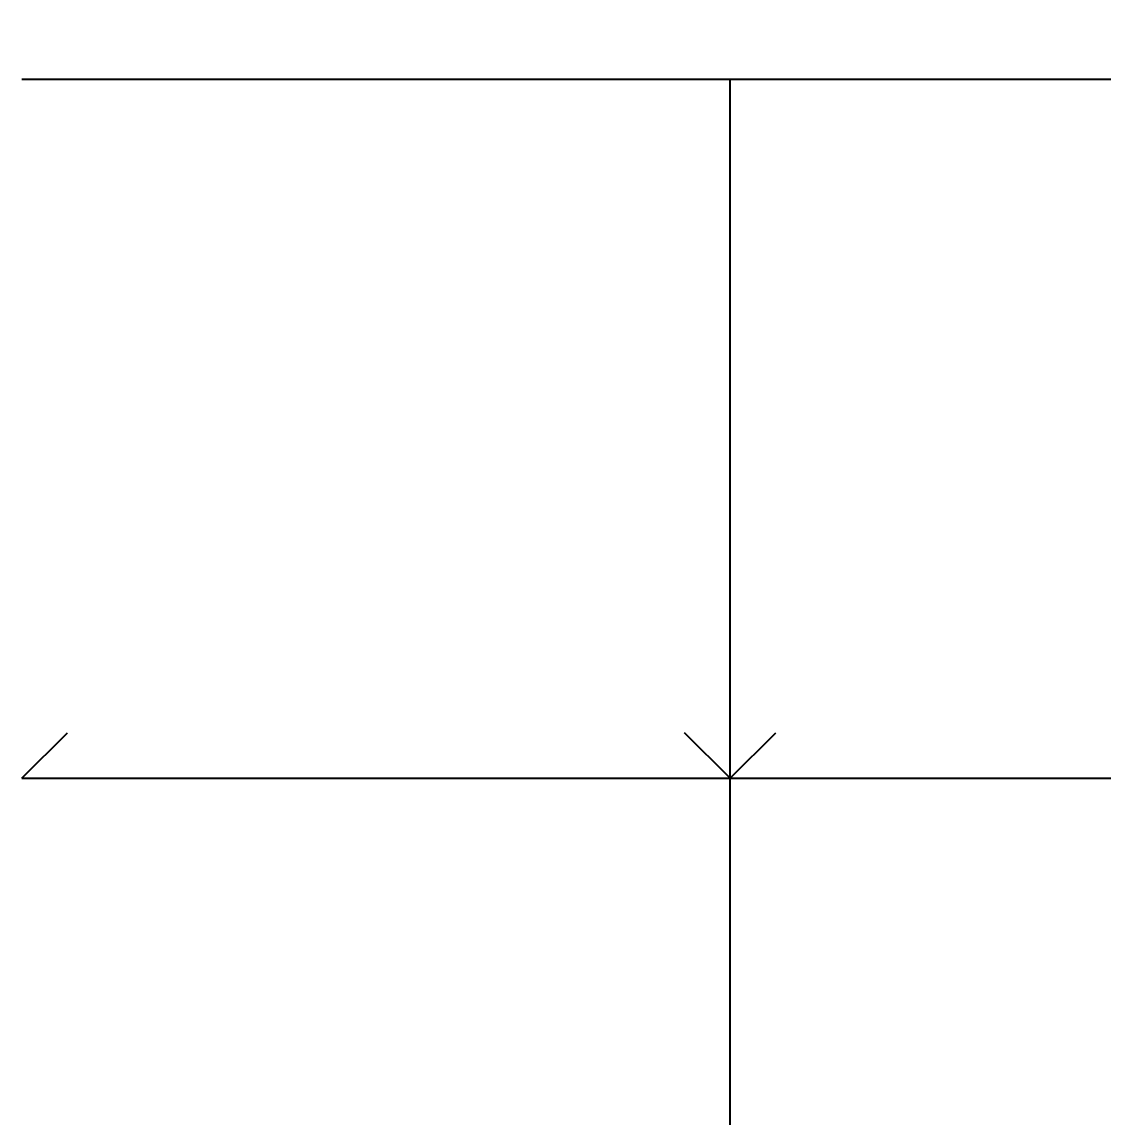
# Model space of a CAD drawing. Header units: inches. Extents: x -16404 to 14624, y -1591 to 16152.
# Drawn here: x 0 to 11.86, y 2411.62 to 2423.63 of the extents above; entities that cross this region are included whole.
import ezdxf
from ezdxf import colors
from ezdxf.entities.mleader import LeaderData, LeaderLine
from ezdxf.math import Vec2, Vec3

# ---------------------------------------------------------------- set-up
doc = ezdxf.new("R2010")
doc.units = ezdxf.units.IN
doc.header["$LTSCALE"] = 24
doc.header["$MEASUREMENT"] = 0
doc.linetypes.add('DASHED2', pattern=[0.375, 0.25, -0.125])
doc.layers.get('0').update_dxf_attribs({"linetype": 'CONTINUOUS'})
doc.layers.add('DESIGNER COMMENTS', color=221, linetype='CONTINUOUS', plot=False)
doc.layers.add('S-ANNO-GRID-NONPLOT', color=251, linetype='CONTINUOUS', plot=False)
doc.styles.add('Arial', font='arial.ttf', dxfattribs={"width": 0.85})

# ---------------------------------------------------------------- blocks, each defined once
blk = doc.blocks.new('Se_24x36_DETAILS_GRID')
for p, q in [((0, 23), (7.767, 23)), ((7.767, 23), (15.535, 23)), ((7.767, 15.333), (7.767, 23)), ((0, 15.333), (0.5, 15.833)), ((7.767, 15.333), (8.267, 15.833)), ((0, 15.333), (7.767, 15.333)), ((7.767, 15.333), (15.535, 15.333)), ((7.767, 7.667), (7.767, 15.333))]:
    blk.add_line(p, q)
at = {"linetype": 'DASHED2', "ltscale": 0.5}
blk.add_line((7.767, 15.333), (7.267, 15.833), dxfattribs=at)
blk = doc.blocks.new('_Open90')
at = {"color": 0, "linetype": 'ByBlock', "lineweight": -2}
for p, q in [((-0.5, 0.5), (0, 0)), ((0, 0), (-1, 0)), ((0, 0), (-0.5, -0.5))]:
    blk.add_line(p, q, dxfattribs=at)

msp = doc.modelspace()

# ---------------------------------------------------------------- block references
at = {"layer": 'S-ANNO-GRID-NONPLOT'}
msp.add_blockref('Se_24x36_DETAILS_GRID', (0, 2400), dxfattribs=at)

# ---------------------------------------------------------------- leaders
at = {"layer": 'DESIGNER COMMENTS'}
ml = msp.add_multileader_mtext('Standard', dxfattribs=at)
ml.set_content('\\A1;{\\L\\C256;IMPORTANT DESIGNER NOTE:\\l IF YOUR LEDGER DOES NOT ALLOW FOR THE FULL DEPTH OF NAILS SPECIFIED IN THIS CHART.  USE THE CHART TO THE RIGHT AND APPLY ALLOWABLE LOAD REDUCTION FACTOR (REF. PG. 22 OF SIMPSON CATALOG C-C-2019)}', color=4, style='Arial')
ml.set_leader_properties(color=256)
ml.set_arrow_properties(name='OPEN90')
ml.build(insert=Vec2(0, 0))
ml.multileader.update_dxf_attribs({"dogleg_length": 0.36, "arrow_head_size": 5.25, "scale": 48})
ctx = ml.context
ctx.base_point, ctx.scale, ctx.char_height, ctx.arrow_head_size, ctx.landing_gap_size, ctx.plane_origin = Vec3(7749.57679, 7516.2281), 48, 6, 5.25, 4.32, Vec3(7940.50091, 7764.19966)
notes = []
notes.append((ctx, [(0, (0, 0, 0), (0, 0), (1, 0), 1, [])]))
ctx.mtext.insert, ctx.mtext.width, ctx.mtext.defined_height, ctx.mtext.flow_direction = Vec3(7753.89679, 7520.11009), 143.1324041, 28.50097, 5
ml = msp.add_multileader_mtext('Standard', dxfattribs=at)
ml.set_content('\\A1;{\\L\\C256;IMPORTANT DESIGNER NOTE:\\l IF YOUR LEDGER DOES NOT ALLOW FOR THE FULL DEPTH OF NAILS SPECIFIED IN THIS CHART.  USE THE CHART TO THE RIGHT AND APPLY ALLOWABLE LOAD REDUCTION FACTOR (REF. PG. 22 OF SIMPSON CATALOG C-C-2019)}', color=4, style='Arial')
ml.set_leader_properties(color=256)
ml.set_arrow_properties(name='OPEN90')
ml.build(insert=Vec2(0, 0))
ml.multileader.update_dxf_attribs({"dogleg_length": 0.36, "arrow_head_size": 5.25, "scale": 48})
ctx = ml.context
ctx.base_point, ctx.scale, ctx.char_height, ctx.arrow_head_size, ctx.landing_gap_size, ctx.plane_origin = Vec3(1680.51869, 7333.32569), 48, 6, 5.25, 4.32, Vec3(1871.4428, 7581.29725)
notes.append((ctx, [(0, (0, 0, 0), (0, 0), (1, 0), 1, [])]))
ctx.mtext.insert, ctx.mtext.width, ctx.mtext.defined_height, ctx.mtext.flow_direction = Vec3(1684.83869, 7337.20768), 143.1324041, 28.50097, 5
ml = msp.add_multileader_mtext('Standard', dxfattribs=at)
ml.set_content('\\A1;{\\L\\C256;DESIGNER NOTE:\\l THIS DETAIL ALTERNATIVE INCLUDES EQUIVALENT HDU & HDUE HOLDOWNS FOR PROJECTS WHERE BOTH ARE USED}', color=4, style='Arial')
ml.set_leader_properties(color=256)
ml.set_arrow_properties(name='OPEN90')
ml.build(insert=Vec2(0, 0))
ml.multileader.update_dxf_attribs({"dogleg_length": 0.36, "arrow_head_size": 5.25, "scale": 48})
ctx = ml.context
ctx.base_point, ctx.scale, ctx.char_height, ctx.arrow_head_size, ctx.landing_gap_size, ctx.plane_origin = Vec3(1698.96906, 2871.96546), 48, 6, 5.25, 4.32, Vec3(1889.89318, 3119.10619)
notes.append((ctx, [(0, (0, 0, 0), (0, 0), (1, 0), 1, [])]))
ctx.mtext.insert, ctx.mtext.width, ctx.mtext.defined_height, ctx.mtext.flow_direction = Vec3(1703.28906, 2875.01662), 152.2860168, 28.50097, 5
ml = msp.add_multileader_mtext('Standard', dxfattribs=at)
ml.set_content('\\A1;{\\L\\C256;DESIGNER NOTE:\\l REPLACE "HOLDOWN ANCHORAGE AT FOUNDATION" DETAIL WITH DETAIL BELOW IF HDU HOLDOWNS ARE USED INSTEAD OF HDUE HOLDOWNS}', color=4, style='Arial')
ml.set_leader_properties(color=256)
ml.set_arrow_properties(name='OPEN90')
ml.build(insert=Vec2(0, 0))
ml.multileader.update_dxf_attribs({"dogleg_length": 0.36, "arrow_head_size": 5.25, "scale": 48})
ctx = ml.context
ctx.base_point, ctx.scale, ctx.char_height, ctx.arrow_head_size, ctx.landing_gap_size, ctx.plane_origin = Vec3(1698.96906, 2624.11849), 48, 6, 5.25, 4.32, Vec3(1889.89318, 2871.25922)
notes.append((ctx, [(0, (0, 0, 0), (0, 0), (1, 0), 1, [])]))
ctx.mtext.insert, ctx.mtext.width, ctx.mtext.defined_height, ctx.mtext.flow_direction = Vec3(1703.28906, 2627.16965), 152.2860168, 28.50097, 5
for ctx, leaders in notes:
    for number, flags, end, landing, length, lines in leaders:
        leader = LeaderData()
        leader.index, (leader.has_last_leader_line, leader.has_dogleg_vector, leader.attachment_direction) = number, flags
        leader.last_leader_point, leader.dogleg_vector, leader.dogleg_length = Vec3(end), Vec3(landing), length
        for number, points, colour, breaks in lines:
            line = LeaderLine()
            line.index, line.vertices, line.color, line.breaks = number, Vec3.list(points), colors.encode_raw_color(colour), breaks
            leader.lines.append(line)
        ctx.leaders.append(leader)

doc.saveas('drawing.dxf')
